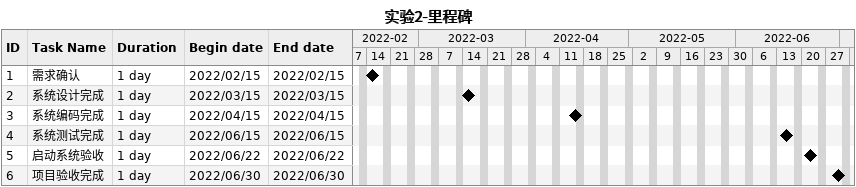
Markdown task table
实验2-里程碑

| ID | Task | Duration | Start | Finish |
|---|---|---|---|---|
| 1 | 需求确认 | 1d | 2022-02-15 | 2022-02-15 |
| 2 | 系统设计完成 | 1d | 2022-03-15 | 2022-03-15 |
| 3 | 系统编码完成 | 1d | 2022-04-15 | 2022-04-15 |
| 4 | 系统测试完成 | 1d | 2022-06-15 | 2022-06-15 |
| 5 | 启动系统验收 | 1d | 2022-06-22 | 2022-06-22 |
| 6 | 项目验收完成 | 1d | 2022-06-30 | 2022-06-30 |
